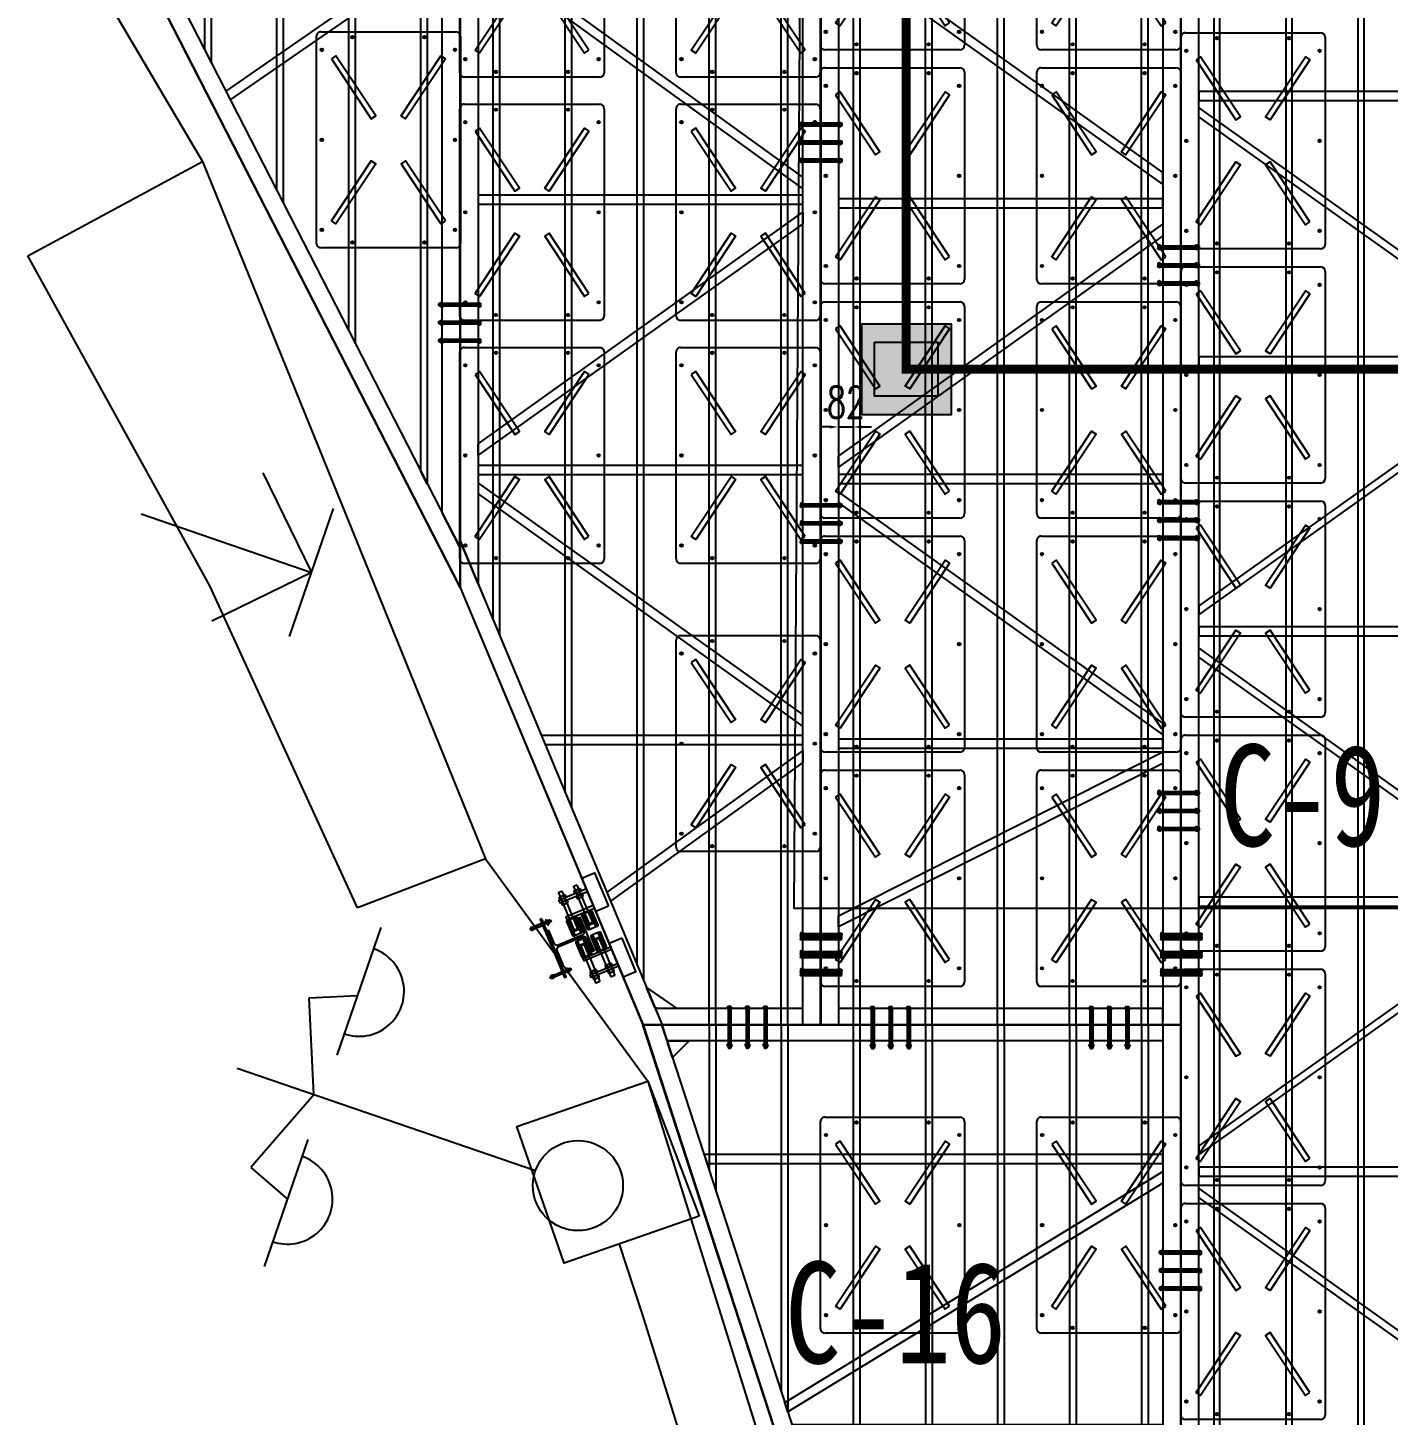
# Model space of a CAD drawing. Extents: x -89702 to 926017, y -610001 to -56924.
# Drawn here: x 322548 to 330100, y -120577 to -112874 of the extents above; entities that cross this region are included whole.
import ezdxf

# ---------------------------------------------------------------- set-up
doc = ezdxf.new("R2010")
doc.units = 0
doc.header["$LTSCALE"] = 10
doc.header["$MEASUREMENT"] = 0
doc.linetypes.add('CENTER', pattern=[2, 1.25, -0.25, 0.25, -0.25])
for name, color, linetype in [('BJ02', 2, 'Continuous'), ('BJ03', 3, 'Continuous'), ('BJ06', 5, 'Continuous'), ('BJ09', 11, 'Continuous'), ('CEN', 1, 'CENTER'), ('PUB_TEXT', 7, 'Continuous'), ('W-FLOAT_BOWL浮筒', 253, 'Continuous'), ('W-PLASTIC_RAILINGS塑木栏杆', 6, 'Continuous'), ('W-STEEL_FRAME钢架', 3, 'Continuous'), ('W-STEEL_KEEL钢龙骨', 5, 'Continuous'), ('柱子', 6, 'Continuous'), ('螺栓孔位', 2, 'Continuous'), ('铝合金', 7, 'Continuous')]:
    doc.layers.add(name, color=color, linetype=linetype)
doc.styles.add('STANDARD_T3', font='simplex.shx', dxfattribs={"width": 0.7, "bigfont": 'gbcbig.shx'})
doc.styles.add('黑体', font='simhei.ttf', dxfattribs={"width": 0.8})
doc.linetypes.add('60003', pattern='A,1e-05,[136,bjxx.shx,S=0.075,R=0,X=-1e-05,Y=0],0.15', length=0.15001)
doc.linetypes.add('85003', pattern='A,1e-05,[136,bjxx.shx,S=0.075,R=0,X=-1e-05,Y=0],0.15', length=0.15001)
doc.dimstyles.new('W&&50', dxfattribs={"dimtxt": 175, "dimasz": 50, "dimexe": 125, "dimexo": 150, "dimgap": 50, "dimtad": 1, "dimdec": 0, "dimzin": 0, "dimdsep": 46, "dimtxsty": 'STANDARD_T3', "dimcen": 0.09, "dimclrd": 1, "dimclre": 1, "dimclrt": 7, "dimazin": 2, "dimtfac": 1, "dimtdec": 0, "dimtix": 1, "dimtmove": 2, "dimatfit": 3, "dimfxl": 0, "dimtolj": 1, "dimtzin": 0, "dimarcsym": 0})
pattern_1 = [(69.5393708, (-113683.198, -3018015.1134), (-7.436743866, 2.774661586), []), (159.5393708, (-113683.198, -3018015.1134), (-2.774661586, -7.436743866), [])]
pattern_2 = [(69.5393708, (-113601.327, -3017977.735), (-7.436743866, 2.774661586), []), (159.5393708, (-113601.327, -3017977.735), (-2.774661586, -7.436743866), [])]

# ---------------------------------------------------------------- blocks, each defined once
blk = doc.blocks.new('0')
at = {"layer": 'BJ02', "color": 5}
for points in [[(573366.2, 23436.6), (571365.8, 23436.4), (571365.5, 17766.5), (573365.5, 13864.4)], [(575365.9, 23436.7), (573365.5, 23436.5), (573365.5, 13864.4), (574380.6, 11436.7), (575365.7, 11436.7)], [(577365.9, 23436.7), (575365.5, 23436.6), (575365.7, 11436.7), (577365.7, 11436.7)], [(579365.9, 17124.3), (577365.8, 17124.3), (577365.5, 5124.3), (579365.5, 5124.3)], [(577365.7, 11436.7), (574380.6, 11436.7), (575132.9, 9124.4), (575745.9, 7124.4), (576259.2, 5124.4), (577365.5, 5124.3)]]:
    blk.add_lwpolyline(points, close=True, dxfattribs=at)
at = {"layer": 'PUB_TEXT', "color": 3, "style": '黑体', "width": 0.8}
for s, p in [('C-9', (577581.6, 12428.6)), ('C-16', (575169.1, 9556.9))]:
    blk.add_text(s, height=563.29, dxfattribs=at).set_placement(p)
blk = doc.blocks.new('953')
for p, q in [((0, 2), (0, 0)), ((0, 0), (-0.87, 0.87)), ((0.87, 0.87), (0, 0)), ((-0.75, 0), (0.75, 0))]:
    blk.add_line(p, q)
blk = doc.blocks.new('35213')
for p, q in [((0, 0.5), (0, 4)), ((-0.99, 3.5), (-1.19, 3)), ((0, 3.1), (-0.99, 3.5)), ((0, 3.1), (1, 3.5)), ((1, 3.5), (1.2, 3)), ((-1.98, 3), (-0.49, 3)), ((0.5, 3), (2, 3))]:
    blk.add_line(p, q)
blk.add_circle((0, 0), 0.5)
for centre in [(-1.19, 3), (1.25, 3)]:
    blk.add_arc(centre, 0.5, 179, 0)
blk = doc.blocks.new('A$Cfdf82907')
at = {"layer": 'BJ06', "linetype": 'Continuous'}
for p, q in [((9136.3, 18117.5), (8037.1, 16849.5)), ((8037.1, 16849.5), (4866.2, 14128.5)), ((4866.2, 14128.5), (3983.8, 12881.6)), ((3983.8, 12881.6), (0, 9993.7))]:
    blk.add_line(p, q, dxfattribs=at)
at = {"layer": 'BJ06', "linetype": '85003', "ltscale": 5, "flags": 128}
for points in [[(4382.4, 14714), (5816.3, 16061.7), (7231.5, 17602.4)], [(4866.2, 14128.5), (4382.4, 14714)]]:
    blk.add_lwpolyline(points, dxfattribs=at)
at = {"layer": 'BJ06', "linetype": 'Continuous', "flags": 128}
for points in [[(7231.5, 17602.4), (8037.1, 16849.5)], [(3363.2, 12371.5), (2878.3, 12999.1), (3513.6, 13490), (3983.8, 12881.6), (3363.2, 12371.5)]]:
    blk.add_lwpolyline(points, dxfattribs=at)
at = {"layer": 'BJ06', "linetype": '60003', "ltscale": 5, "flags": 128}
blk.add_lwpolyline([(3075.9, 12743.4), (2751.3, 12502.9), (2348.1, 12207.8), (1942, 11915.7), (1533.9, 11626.7), (1122.8, 11341.7), (710.7, 11058.7), (368.8, 10828.8)], dxfattribs=at)
at = {"layer": 'BJ03', "linetype": 'Continuous', "xscale": 500.0003141099963, "yscale": 500.0003141099963, "zscale": 500.0003141099963, "rotation": 359.5832737848739}
blk.add_blockref('35213', (3310.4, 13063.8), dxfattribs=at)
at = {"layer": 'BJ09', "linetype": 'Continuous', "xscale": 500.0003141099963, "yscale": 500.0003141099963, "zscale": 500.0003141099963, "rotation": 359.5832737848739}
blk.add_blockref('953', (6066.6, 15549.8), dxfattribs=at)
blk = doc.blocks.new('HW200a')
at = {"layer": 'W-STEEL_FRAME钢架'}
blk.add_lwpolyline([(-1440883.4, 1205965.4), (-1440803.4, 1205965.4), (-1440803.4, 1205953.4), (-1441003.4, 1205953.4), (-1441003.4, 1205965.4), (-1440923.4, 1205965.4, 0.414214), (-1440907.4, 1205981.4), (-1440907.4, 1206125.4, 0.414214), (-1440923.4, 1206141.4), (-1441003.4, 1206141.4), (-1441003.4, 1206153.4), (-1440803.4, 1206153.4), (-1440803.4, 1206141.4), (-1440883.4, 1206141.4, 0.414214), (-1440899.4, 1206125.4), (-1440899.4, 1205981.4, 0.414214)], format="xyb", close=True, dxfattribs=at)
blk = doc.blocks.new('柱子')
at = {"layer": '柱子'}
blk.add_lwpolyline([(0, 300), (350, 300), (350, 0), (0, 0)], close=True, dxfattribs=at)
blk = doc.blocks.new('400柱子')
h = blk.add_hatch(color=1)
h.dxf.hatch_style = 1
h.paths.add_polyline_path([(450, 450), (-50, 450), (-50, -50), (450, -50)])
at = {"layer": '柱子', "color": 2}
blk.add_lwpolyline([(-50, -50), (450, -50), (450, 450), (-50, 450)], close=True, dxfattribs=at)
blk = doc.blocks.new('$matou$00000145')
at = {"layer": 'W-FLOAT_BOWL浮筒'}
for p, q in [((-575, 400), (575, 400)), ((-600, -375), (-600, 375)), ((600, 375), (600, -375)), ((575, -400), (-575, -400))]:
    blk.add_line(p, q, dxfattribs=at)
at = {"layer": 'W-FLOAT_BOWL浮筒', "color": 3}
for p, q in [((-507, 370), (-493, 370)), ((-500, 377), (-500, 363)), ((-7, 370), (7, 370)), ((0, 377), (0, 363)), ((493, 370), (507, 370)), ((500, 377), (500, 363)), ((-577, 200), (-563, 200)), ((-570, 207), (-570, 193)), ((563, 200), (577, 200)), ((570, 207), (570, 193)), ((-577, -200), (-563, -200)), ((-570, -193), (-570, -207)), ((563, -200), (577, -200)), ((570, -193), (570, -207)), ((-507, -370), (-493, -370)), ((-500, -377), (-500, -363)), ((-7, -370), (7, -370)), ((0, -377), (0, -363)), ((493, -370), (507, -370)), ((500, -377), (500, -363))]:
    blk.add_line(p, q, dxfattribs=at)
at = {"layer": 'W-FLOAT_BOWL浮筒', "ltscale": 100}
for points in [[(-450.2, 316.3), (-116.8, 95.4), (-133.3, 70.3), (-466.8, 291.3)], [(450.2, 316.3), (116.8, 95.4), (133.3, 70.3), (466.8, 291.3)], [(-450.2, -316.3), (-116.8, -95.4), (-133.3, -70.3), (-466.8, -291.3)], [(450.2, -316.3), (116.8, -95.4), (133.3, -70.3), (466.8, -291.3)]]:
    blk.add_lwpolyline(points, close=True, dxfattribs=at)
at = {"layer": 'W-FLOAT_BOWL浮筒'}
for centre in [(-500, 370), (0, 370), (500, 370), (-570, 200), (570, 200), (-570, -200), (570, -200), (-500, -370), (0, -370), (500, -370)]:
    blk.add_circle(centre, 7, dxfattribs=at)
for centre, start, end in [((-575, 375), 90, 180), ((575, 375), 0, 90), ((-575, -375), 180, 270), ((575, -375), 270, 0)]:
    blk.add_arc(centre, 25, start, end, dxfattribs=at)
blk = doc.blocks.new('*U195')
at = {"layer": 'W-FLOAT_BOWL浮筒', "rotation": 270}
blk.add_blockref('$matou$00000145', (0, 0), dxfattribs=at)
blk = doc.blocks.new('*U196')
at = {"layer": 'W-FLOAT_BOWL浮筒', "color": 0, "linetype": 'ByBlock', "lineweight": -2, "transparency": 16777216}
for p in [(0, 5200), (1200, 5200), (0, 3900), (1200, 3900), (0, 2600), (1200, 2600), (0, 1300), (1200, 1300), (0, 0), (1200, 0)]:
    blk.add_blockref('*U195', p, dxfattribs=at)
blk = doc.blocks.new('*U197')
at = {"layer": 'W-FLOAT_BOWL浮筒', "rotation": 270}
blk.add_blockref('$matou$00000145', (0, 0), dxfattribs=at)
blk = doc.blocks.new('*U198')
at = {"layer": 'W-FLOAT_BOWL浮筒', "color": 0, "linetype": 'ByBlock', "lineweight": -2, "transparency": 16777216}
for p in [(0, 10400), (0, 9100), (0, 7800), (0, 6500), (0, 5200), (0, 3900)]:
    blk.add_blockref('*U197', p, dxfattribs=at)
blk = doc.blocks.new('*U169')
at = {"layer": 'W-FLOAT_BOWL浮筒', "rotation": 270}
blk.add_blockref('$matou$00000145', (0, 0), dxfattribs=at)
blk = doc.blocks.new('*U170')
at = {"layer": 'W-FLOAT_BOWL浮筒', "color": 0, "linetype": 'ByBlock', "lineweight": -2, "transparency": 16777216}
for p in [(0, 2700), (1200, 2700), (0, 1350), (1200, 1350), (0, 0), (1200, 0)]:
    blk.add_blockref('*U169', p, dxfattribs=at)
blk = doc.blocks.new('浮箱')
at = {"layer": 'W-FLOAT_BOWL浮筒', "rotation": 270}
blk.add_blockref('$matou$00000145', (0, 0), dxfattribs=at)
blk = doc.blocks.new('*U199')
at = {"layer": 'W-FLOAT_BOWL浮筒', "rotation": 270}
blk.add_blockref('$matou$00000145', (0, 0), dxfattribs=at)
blk = doc.blocks.new('*U200')
at = {"layer": 'W-FLOAT_BOWL浮筒', "color": 0, "linetype": 'ByBlock', "lineweight": -2, "transparency": 16777216}
for p in [(0, 1800), (1200, 1800), (0, 0), (1200, 0)]:
    blk.add_blockref('*U199', p, dxfattribs=at)
blk = doc.blocks.new('1')
at = {"color": 1}
for p, q in [((-1521936.3, 1214346.4), (-1521933.9, 1214347.4)), ((-1521918.6, 1214347.4), (-1521916.3, 1214346.4))]:
    blk.add_line(p, q, dxfattribs=at)
at = {"lineweight": -3}
for p, q in [((-1521936.3, 1214341.4), (-1521936.3, 1214346.4)), ((-1521936.3, 1214346.4), (-1521916.3, 1214346.4)), ((-1521935.3, 1214341.4), (-1521936.3, 1214341.4)), ((-1521933.9, 1214347.4), (-1521931.6, 1214347.4)), ((-1521933.3, 1214351.8), (-1521931.3, 1214354.8)), ((-1521933.3, 1214136.4), (-1521933.3, 1214351.8)), ((-1521919.3, 1214351.8), (-1521933.3, 1214351.8)), ((-1521931.6, 1214347.4), (-1521918.6, 1214347.4)), ((-1521931.6, 1214346.4), (-1521931.6, 1214341.4)), ((-1521921.3, 1214354.8), (-1521931.3, 1214354.8)), ((-1521919.3, 1214351.8), (-1521921.3, 1214354.8)), ((-1521918.6, 1214347.4), (-1521920.9, 1214347.4)), ((-1521920.9, 1214346.4), (-1521920.9, 1214341.4)), ((-1521919.3, 1214136.4), (-1521919.3, 1214351.8)), ((-1521917.3, 1214341.4), (-1521916.3, 1214341.4)), ((-1521916.3, 1214341.4), (-1521916.3, 1214346.4)), ((-1521938.3, 1214338.4), (-1521935.3, 1214338.4)), ((-1521938.3, 1214336.4), (-1521931.3, 1214336.4)), ((-1521938.3, 1214336.4), (-1521914.3, 1214336.4)), ((-1521914.3, 1214338.4), (-1521917.3, 1214338.4)), ((-1521938.3, 1214136.4), (-1521931.3, 1214136.4)), ((-1521938.3, 1214136.4), (-1521914.3, 1214136.4)), ((-1521938.3, 1214134.4), (-1521935.3, 1214134.4)), ((-1521935.3, 1214131.4), (-1521936.3, 1214131.4)), ((-1521936.3, 1214131.4), (-1521936.3, 1214126.4)), ((-1521936.3, 1214126.4), (-1521916.3, 1214126.4)), ((-1521933.9, 1214125.4), (-1521931.6, 1214125.4)), ((-1521931.6, 1214126.4), (-1521931.6, 1214131.4)), ((-1521931.6, 1214125.4), (-1521918.6, 1214125.4)), ((-1521920.9, 1214126.4), (-1521920.9, 1214131.4)), ((-1521918.6, 1214125.4), (-1521920.9, 1214125.4)), ((-1521914.3, 1214134.4), (-1521917.3, 1214134.4)), ((-1521917.3, 1214131.4), (-1521916.3, 1214131.4)), ((-1521916.3, 1214131.4), (-1521916.3, 1214126.4))]:
    blk.add_line(p, q, dxfattribs=at)
at = {"color": 6, "lineweight": -3}
for p, q in [((-1521931.3, 1214136.4), (-1521931.3, 1214354.8)), ((-1521921.3, 1214136.4), (-1521921.3, 1214354.8))]:
    blk.add_line(p, q, dxfattribs=at)
at = {"lineweight": -3}
for points in [[(-1521935.3, 1214338.4), (-1521935.3, 1214341.4), (-1521917.3, 1214341.4), (-1521917.3, 1214338.4)], [(-1521933.3, 1214336.4), (-1521938.3, 1214336.4), (-1521938.3, 1214338.4), (-1521914.3, 1214338.4), (-1521914.3, 1214336.4), (-1521919.3, 1214336.4)], [(-1521933.3, 1214136.4), (-1521938.3, 1214136.4), (-1521938.3, 1214134.4), (-1521914.3, 1214134.4), (-1521914.3, 1214136.4), (-1521919.3, 1214136.4)], [(-1521935.3, 1214134.4), (-1521935.3, 1214131.4), (-1521917.3, 1214131.4), (-1521917.3, 1214134.4)]]:
    blk.add_lwpolyline(points, dxfattribs=at)
for centre, radius, start, end in [((-1521933.9, 1214128.6), 3.22, 223.60282, 316.39718), ((-1521926.3, 1214140.1), 14.7, 248.76069, 291.23931), ((-1521918.6, 1214128.6), 3.22, 223.60282, 316.39718)]:
    blk.add_arc(centre, radius, start, end, dxfattribs=at)
blk = doc.blocks.new('螺栓孔位')
at = {"layer": '螺栓孔位', "color": 1, "rotation": 270}
for p in [(-1214244.1, -1521833.3), (-1214244.1, -1521933.3), (-1214244.1, -1522033.3)]:
    blk.add_blockref('1', p, dxfattribs=at)
blk = doc.blocks.new('*U1950')
at = {"layer": 'W-STEEL_KEEL钢龙骨', "color": 4}
blk.add_lwpolyline([(-17.5, 6000), (-17.5, -6000), (17.5, -6000), (17.5, 6000)], close=True, dxfattribs=at)
blk = doc.blocks.new('*U1951')
at = {"layer": 'W-STEEL_KEEL钢龙骨', "color": 0, "linetype": 'ByBlock', "lineweight": -2, "transparency": 16777216}
for p in [(800, 0), (1200, 0), (1600, 0)]:
    blk.add_blockref('*U1950', p, dxfattribs=at)
blk = doc.blocks.new('C-9')
at = {"layer": 'W-STEEL_FRAME钢架', "color": 1}
for points in [[(584470.3, 13344.8), (584470.3, 13394.8), (586270.3, 12112.2), (586270.3, 12062.2)], [(584473.3, 11994.8), (584473.3, 11944.8), (586270.3, 11944.8), (586270.3, 11994.8)], [(586270.3, 11826.1), (586270.3, 11876.1), (584470.3, 10594.8), (584470.3, 10544.8)], [(584473.3, 10495.1), (584473.3, 10445.1), (586270.3, 10445.1), (586270.3, 10495.1)], [(584470.3, 10345.1), (584470.3, 10395.1), (586270.3, 9112.5), (586270.3, 9062.5)], [(584473.3, 8995.1), (584473.3, 8945.1), (586270.3, 8945.1), (586270.3, 8995.1)], [(584470.3, 7595.1), (584470.3, 7545.1), (586270.3, 8827.7), (586270.3, 8877.7)], [(584473.3, 7495.1), (584473.3, 7445.1), (586270.3, 7445.1), (586270.3, 7495.1)], [(584470.3, 7345.1), (584470.3, 7395.1), (586270.3, 6112.5), (586270.3, 6062.5)], [(584473.3, 6022.6), (584473.3, 5972.6), (586270.3, 5972.6), (586270.3, 6022.6)]]:
    blk.add_lwpolyline(points, close=True, dxfattribs=at)
at = {"layer": '铝合金', "color": 2}
blk.add_lwpolyline([(586270.3, 17465.9), (586270.3, 5465.9), (586370.3, 5465.9), (586370.3, 17465.9)], close=True, dxfattribs=at)
at = {"layer": 'W-STEEL_KEEL钢龙骨'}
blk.add_blockref('*U1951', (584570.4, 11465.9), dxfattribs=at)
blk = doc.blocks.new('*U1952')
at = {"color": 4}
blk.add_lwpolyline([(17.7, 5990), (17.3, -5990), (-17.7, -5990), (-17.3, 5990)], close=True, dxfattribs=at)
blk = doc.blocks.new('*U1953')
at = {"layer": 'W-STEEL_KEEL钢龙骨', "color": 0, "linetype": 'ByBlock', "lineweight": -2, "transparency": 16777216}
for p in [(0, 0), (400, 0), (800, 0), (1200, 0), (1600, 0)]:
    blk.add_blockref('*U1952', p, dxfattribs=at)
blk = doc.blocks.new('C-10')
at = {"color": 2}
for points in [[(384715.6, -105226.2), (372735.6, -105226.2), (372735.6, -105126.2), (384715.6, -105126.2)], [(372735.6, -107026.2), (372825.6, -107026.2), (372825.6, -105226.2), (372735.6, -105226.2)]]:
    blk.add_lwpolyline(points, close=True, dxfattribs=at)
blk.add_lwpolyline([(372735.6, -107026.2), (372735.6, -107126.2), (384715.6, -107126.2), (384715.6, -107026.2), (372759.6, -107026.2)], dxfattribs=at)
at = {"layer": 'W-STEEL_FRAME钢架', "color": 1}
for points in [[(374250.7, -107026.2), (374185.1, -107026.2), (373278.7, -105226.2), (373340.1, -105226.2), (374250.7, -107026.2)], [(374344.1, -107026.2), (374409.7, -107026.2), (375694.1, -105226.2), (375632.6, -105226.2), (374344.1, -107026.2)], [(377180.7, -107026.2), (377115.1, -107026.2), (375830.7, -105226.2), (375892.1, -105226.2), (377180.7, -107026.2)], [(377400.7, -107026.2), (377466.3, -107026.2), (378750.7, -105226.2), (378689.3, -105226.2), (377400.7, -107026.2)]]:
    blk.add_lwpolyline(points, dxfattribs=at)
for points in [[(374270.4, -107026.2), (374320.4, -107026.2), (374320.4, -105226.2), (374270.4, -105226.2)], [(375740.8, -107026.2), (375790.8, -107026.2), (375790.8, -105226.2), (375740.8, -105226.2)], [(377270.4, -107026.2), (377320.4, -107026.2), (377320.4, -105226.2), (377270.4, -105226.2)]]:
    blk.add_lwpolyline(points, close=True, dxfattribs=at)
at = {"layer": 'W-STEEL_KEEL钢龙骨', "rotation": 270}
blk.add_blockref('*U1953', (378725.6, -105326.2), dxfattribs=at)
at = {"layer": '螺栓孔位', "rotation": 270}
for p in [(373142.6, -105133.9), (373142.6, -107133.9)]:
    blk.add_blockref('螺栓孔位', p, dxfattribs=at)
blk = doc.blocks.new('C-11')
at = {"color": 3}
blk.add_lwpolyline([(390828.5, -112418), (388141.3, -113537.8), (388141.3, -113432.7), (390568.3, -112418.4)], close=True, dxfattribs=at)
at = {"color": 2}
for points in [[(400121.2, -112518), (390589.1, -112518), (390828.5, -112418), (400121.2, -112418)], [(388141.1, -114319), (388231.1, -114319), (388231.1, -113500.4), (388141.1, -113537.9)], [(400121.4, -114319), (400121.4, -114417.6), (388141.1, -114419), (388141.1, -114319)]]:
    blk.add_lwpolyline(points, close=True, dxfattribs=at)
at = {"color": 1}
blk.add_lwpolyline([(388348.2, -113451.6), (388231.1, -113620.7), (388231.1, -113510.4), (388236.2, -113498.3)], close=True, dxfattribs=at)
at = {"layer": 'W-STEEL_FRAME钢架', "color": 1}
for points in [[(389797.8, -114319), (389863.4, -114319), (391150.5, -112518), (391089.1, -112518), (389797.8, -114319)], [(392652.6, -114319), (392587, -114319), (391304.1, -112518), (391365.6, -112518), (392652.6, -114319)], [(392781.4, -114319), (392847, -114319), (394152.6, -112516), (394091.2, -112516), (392781.4, -114319)], [(389696.6, -112889.9), (389696.6, -114319), (389746.6, -114319), (389746.6, -112869)], [(388875.8, -113231.8), (389661.8, -114319)], [(389661.8, -114319), (389596.2, -114319), (388827.1, -113252.1)]]:
    blk.add_lwpolyline(points, dxfattribs=at)
for points in [[(391196.6, -114319), (391246.6, -114319), (391246.6, -112518), (391196.6, -112518)], [(392696.6, -114319), (392746.6, -114319), (392746.6, -112518), (392696.6, -112518)]]:
    blk.add_lwpolyline(points, close=True, dxfattribs=at)
at = {"layer": 'W-STEEL_KEEL钢龙骨', "color": 4}
for points in [[(390388.2, -112599.8), (400121.4, -112600.1), (400121.4, -112635.1), (390304.2, -112634.8)], [(389428.1, -112999.7), (400121.4, -113000.1), (400121.4, -113035.1), (389344.1, -113034.7)], [(388468, -113399.7), (400121.4, -113400.1), (400121.4, -113435.1), (388384, -113434.7)]]:
    blk.add_lwpolyline(points, dxfattribs=at)
for points in [[(400121.4, -113835.1), (388141.1, -113834.7), (388141.1, -113799.7), (400121.4, -113800.1)], [(400121.4, -114235.1), (388141.1, -114234.7), (388141.1, -114199.7), (400121.4, -114200.1)]]:
    blk.add_lwpolyline(points, close=True, dxfattribs=at)
at = {"layer": '螺栓孔位', "rotation": 270}
blk.add_blockref('螺栓孔位', (388548.1, -114426.8), dxfattribs=at)
blk = doc.blocks.new('C-16')
at = {"color": 1}
for p, q in [((590344.1, 21100.2), (590306, 21248.6)), ((590306, 21248.6), (590464.4, 21090.2)), ((590344.1, 21100.2), (590354.1, 21090.2)), ((590464.4, 21090.2), (590354.1, 21090.2))]:
    blk.add_line(p, q, dxfattribs=at)
at = {"color": 3}
for points in [[(588493.4, 27311.1), (589237.5, 25024.1), (589140.6, 24998.9), (588388.2, 27311.1)], [(589237.5, 25024.1), (589849.8, 23026), (589753.5, 22998.9), (589140.6, 24998.9)], [(589849.8, 23026), (590370.1, 20998.9), (590266.9, 20998.9), (589753.5, 22998.9)]]:
    blk.add_lwpolyline(points, close=True, dxfattribs=at)
at = {"color": 2}
for points in [[(591273.5, 27311.1), (591273.5, 27221.1), (588522.7, 27221.1), (588493.4, 27311.1)], [(591273.5, 20998.8), (591273.5, 21088.8), (590346.7, 21090.2), (590369.8, 21000.2)]]:
    blk.add_lwpolyline(points, close=True, dxfattribs=at)
blk.add_lwpolyline([(591273.5, 20998.8), (591373.5, 20998.8), (591373.5, 27311.1), (591273.5, 27311.1), (591273.5, 20998.8)], dxfattribs=at)
at = {"color": 1}
blk.add_lwpolyline([(588535.1, 27221.1), (588645.4, 27221.1), (588552.3, 27129.2), (588525.1, 27212.7)], close=True, dxfattribs=at)
at = {"layer": 'W-STEEL_FRAME钢架', "color": 1}
for points in [[(591273.5, 26540.1), (591273.5, 26590.1), (588728, 26590.1), (588744.3, 26540.1)], [(591273.5, 25040.1), (591273.5, 25090.1), (589216, 25090.1), (589232.5, 25040.1)], [(591273.5, 23540.1), (591273.5, 23590.1), (589676.9, 23590.1), (589692.2, 23540.1)], [(591273.5, 22040.1), (591273.5, 22090.1), (590090, 22090.1), (590102.8, 22040.1)]]:
    blk.add_lwpolyline(points, close=True, dxfattribs=at)
for points in [[(591273.5, 26496.1), (591273.5, 26430.5), (589192.8, 25161.6), (589176.1, 25212.9), (591273.5, 26496.1)], [(591273.5, 23646.1), (591273.5, 23711.7), (589264.1, 24937.1), (589287.3, 24861.3), (591273.5, 23646.1)], [(591273.5, 23496.1), (591273.5, 23430.5), (589982.4, 22509.2), (589968.9, 22562.1), (591273.5, 23496.1)]]:
    blk.add_lwpolyline(points, dxfattribs=at)
at = {"layer": 'W-STEEL_KEEL钢龙骨', "color": 4}
for points in [[(588757.5, 26499.4), (588757.5, 27311.1), (588792.5, 27311.1), (588792.5, 26391.8)], [(589157.5, 25270.2), (589157.5, 27311.1), (589192.5, 27311.1), (589192.4, 25162.6)], [(589557.4, 23980.2), (589557.5, 27311.1), (589592.5, 27311.1), (589592.4, 23866)], [(589957.3, 22607), (589957.5, 27311.1), (589992.5, 27311.1), (589992.3, 22470.7)], [(590357.3, 21049), (590357.5, 27311.1), (590392.5, 27311.1), (590392.3, 20999), (590370.1, 20999)]]:
    blk.add_lwpolyline(points, dxfattribs=at)
for points in [[(590792.5, 27311.1), (590792.3, 20999), (590757.3, 20999), (590757.5, 27311.1)], [(591192.5, 27311.1), (591192.3, 20999), (591157.3, 20999), (591157.5, 27311.1)]]:
    blk.add_lwpolyline(points, close=True, dxfattribs=at)
blk = doc.blocks.new('C-12')
at = {"color": 3}
blk.add_lwpolyline([(589889.3, 27659.1), (591889.3, 23756.9), (591889.3, 23537.7), (589889.3, 27439.9)], close=True, dxfattribs=at)
at = {"layer": 'BJ02'}
blk.add_lwpolyline([(591789.3, 33109.9), (591889.3, 33109.9), (591889.3, 23756.9), (591789.3, 23952.1), (591789.3, 33109.9)], dxfattribs=at)
at = {"layer": 'W-STEEL_FRAME钢架', "color": 1}
blk.add_lwpolyline([(591789.3, 27125.7), (591789.3, 27060.1), (590613.5, 26246.2), (590589.7, 26292.7), (591789.3, 27125.7)], dxfattribs=at)
at = {"layer": 'W-STEEL_KEEL钢龙骨', "color": 4}
for points in [[(590471.6, 26523.1), (590471.8, 33109.9), (590506.8, 33109.9), (590506.6, 26454.8)], [(590871.6, 25742.7), (590871.8, 33109.9), (590906.8, 33109.9), (590906.6, 25674.4)], [(591271.5, 24962.3), (591271.8, 33109.9), (591306.8, 33109.9), (591306.5, 24894)]]:
    blk.add_lwpolyline(points, dxfattribs=at)
blk.add_lwpolyline([(591706.8, 33109.9), (591706.5, 24113.6), (591671.5, 24181.9), (591671.8, 33109.9)], close=True, dxfattribs=at)
blk = doc.blocks.new('*D1669')
at = {"color": 1, "lineweight": -2, "transparency": 16777216}
for p, q in [((326998.6, -115090.3), (326948.6, -115090.3)), ((327048.6, -115090.3), (327131, -115090.3)), ((327181, -115090.3), (327231, -115090.3)), ((327048.6, -115218.6), (327048.6, -115215.3)), ((327131, -115218.6), (327131, -115215.3))]:
    blk.add_line(p, q, dxfattribs=at)
at = {"color": 1, "transparency": 16777216}
for points in [[(326998.6, -115082), (326998.6, -115098.6), (327048.6, -115090.3)], [(327181, -115082), (327181, -115098.6), (327131, -115090.3)]]:
    blk.add_solid(points, dxfattribs=at)
at = {"layer": 'Defpoints', "color": 0, "transparency": 16777216}
for p in [(327048.6, -115068.6), (327131, -115068.6), (327131, -115090.3)]:
    blk.add_point(p, dxfattribs=at)
at = {"color": 7, "transparency": 16777216, "insert": (327089.8, -114952.8), "char_height": 175, "attachment_point": 5, "style": 'STANDARD_T3'}
blk.add_mtext('\\A1;82', dxfattribs=at)
blk = doc.blocks.new('NY-M12')
for p, q in [((-0.8, 0), (0.1, -1.5)), ((-0.1, 0), (0.8, -1.5))]:
    blk.add_line(p, q)
blk.add_lwpolyline([(11, 0), (-11, 0), (-11, -1.5), (11, -1.5)], close=True)
blk = doc.blocks.new('$matou$00000104')
for p, q in [((-60.6, 6.1, 0), (-62, 5.3, 0)), ((-62, -5.3, 0), (-62, 5.3, 0)), ((-60.6, 6.1, 0), (-56.9, 5.4, 0)), ((-60.6, -6.1, 0), (-60.6, 6.1, 0)), ((-56.9, 6.5, 0), (-56.9, 5.4, 0)), ((-40.3, 6.5, 0), (-54, 8.9, 0)), ((-46.5, 0.8, 0), (-52.4, 0.8, 0)), ((-46, 0.4, 0), (-46, -0.4, 0)), ((-38.6, 6.1, 0), (-40.3, 6.5, 0)), ((-40.3, 5, 0), (-40.3, 6.5, 0)), ((-38.6, 5, 0), (-40.3, 5, 0)), ((-38.6, -6.1, 0), (-38.6, 6.1, 0)), ((-36.8, 6.5, 0), (-38.2, 6.5, 0)), ((-36.3, -6.1, 0), (-36.3, 6.1, 0)), ((-36.3, 6.1, 0), (18.6, 6.1, 0)), ((19.4, 6.1, 0), (18.6, 6.1, 0)), ((18.6, -4.7, 0), (19.4, 6.1, 0)), ((18.6, -6.1, 0), (18.6, 6.1, 0)), ((19.5, 6.1, 0), (19.3, 6.1, 0)), ((19.4, -4.9, 0), (20.3, 4.8, 0)), ((20.1, 4.9, 0), (19.5, 6.1, 0)), ((21.1, 6.1, 0), (20.4, 4.9, 0)), ((20.4, -3.6, 0), (21, 3.6, 0)), ((21.3, 6.1, 0), (21.1, 6.1, 0)), ((21.2, -4.9, 0), (22.1, 4.8, 0)), ((21.9, 4.9, 0), (21.3, 6.1, 0)), ((22.9, 6.1, 0), (22.2, 4.9, 0)), ((22.3, -3.6, 0), (22.8, 3.6, 0)), ((23.1, 6.1, 0), (22.9, 6.1, 0)), ((23, -4.9, 0), (23.9, 4.8, 0)), ((23.7, 4.9, 0), (23.1, 6.1, 0)), ((24.7, 6.1, 0), (24.1, 4.9, 0)), ((24.1, -3.6, 0), (24.6, 3.6, 0)), ((24.9, 6.1, 0), (24.7, 6.1, 0)), ((24.8, -4.9, 0), (25.7, 4.8, 0)), ((25.6, 4.9, 0), (24.9, 6.1, 0)), ((26.5, 6.1, 0), (25.9, 4.9, 0)), ((25.9, -3.6, 0), (26.5, 3.6, 0)), ((26.7, 6.1, 0), (26.5, 6.1, 0)), ((26.6, -4.9, 0), (27.5, 4.8, 0)), ((27.4, 4.9, 0), (26.7, 6.1, 0)), ((28.3, 6.1, 0), (27.7, 4.9, 0)), ((27.7, -3.6, 0), (28.3, 3.6, 0)), ((28.6, 6.1, 0), (28.3, 6.1, 0)), ((28.5, -4.9, 0), (29.4, 4.8, 0)), ((29.2, 4.9, 0), (28.6, 6.1, 0)), ((30.2, 6.1, 0), (29.5, 4.9, 0)), ((29.5, -3.6, 0), (30.1, 3.6, 0)), ((30.4, 6.1, 0), (30.2, 6.1, 0)), ((30.3, -4.9, 0), (31.2, 4.8, 0)), ((31, 4.9, 0), (30.4, 6.1, 0)), ((32, 6.1, 0), (31.3, 4.9, 0)), ((31.4, -3.6, 0), (31.9, 3.6, 0)), ((32.2, 6.1, 0), (32, 6.1, 0)), ((32.1, -4.9, 0), (33, 4.8, 0)), ((32.8, 4.9, 0), (32.2, 6.1, 0)), ((33.8, 6.1, 0), (33.2, 4.9, 0)), ((33.2, -3.6, 0), (33.7, 3.6, 0)), ((34, 6.1, 0), (33.8, 6.1, 0)), ((33.9, -4.9, 0), (34.8, 4.8, 0)), ((34.7, 4.9, 0), (34, 6.1, 0)), ((35.6, 6.1, 0), (35, 4.9, 0)), ((35, -3.6, 0), (35.5, 3.6, 0)), ((35.8, 6.1, 0), (35.6, 6.1, 0)), ((35.7, -4.9, 0), (36.6, 4.8, 0)), ((36.5, 4.9, 0), (35.8, 6.1, 0)), ((36, 15.2, 0), (40.1, 15.2, 0)), ((36, -15.2, 0), (36, 15.2, 0)), ((37.4, 6.1, 0), (36.8, 4.9, 0)), ((36.8, -3.6, 0), (37.4, 3.6, 0)), ((37.7, 6.1, 0), (37.4, 6.1, 0)), ((37.5, -4.9, 0), (38.5, 4.8, 0)), ((38.3, 4.9, 0), (37.7, 6.1, 0)), ((39.3, 6.1, 0), (38.6, 4.9, 0)), ((38.6, -3.6, 0), (39.2, 3.6, 0)), ((39.5, 6.1, 0), (39.3, 6.1, 0)), ((39.4, -4.9, 0), (40.1, 2.7, 0)), ((40.1, 5, 0), (39.5, 6.1, 0)), ((40.1, 15.2, 0), (40.1, -15.2, 0)), ((48.4, 10.1, 0), (41.6, 10.1, 0)), ((41.6, -10.1, 0), (41.6, 10.1, 0)), ((48.4, 5.3, 0), (41.6, 5.3, 0)), ((48.4, 10.1, 0), (49.2, 8.8, 0)), ((49.2, -8.8, 0), (49.2, 8.8, 0)), ((49.9, 6.1, 0), (49.2, 4.9, 0)), ((49.2, -3.6, 0), (49.8, 3.6, 0)), ((50.1, 6.1, 0), (49.9, 6.1, 0)), ((50, -4.9, 0), (50.9, 4.8, 0)), ((50.7, 4.9, 0), (50.1, 6.1, 0)), ((51.7, 6.1, 0), (51, 4.9, 0)), ((51.1, -3.6, 0), (51.6, 3.6, 0)), ((51.9, 6.1, 0), (51.7, 6.1, 0)), ((51.8, -4.9, 0), (52.7, 4.8, 0)), ((52.5, 4.9, 0), (51.9, 6.1, 0)), ((53.5, 6.1, 0), (52.9, 4.9, 0)), ((52.9, -3.6, 0), (53.4, 3.6, 0)), ((53.7, 6.1, 0), (53.5, 6.1, 0)), ((53.6, -4.9, 0), (54.5, 4.8, 0)), ((54.4, 4.9, 0), (53.7, 6.1, 0)), ((55.3, 6.1, 0), (54.7, 4.9, 0)), ((54.7, -3.6, 0), (55.2, 3.6, 0)), ((55.5, 6.1, 0), (55.3, 6.1, 0)), ((55.4, -4.9, 0), (56.3, 4.8, 0)), ((56.2, 4.9, 0), (55.5, 6.1, 0)), ((57.1, 6.1, 0), (56.5, 4.9, 0)), ((56.5, -3.6, 0), (57.1, 3.6, 0)), ((57.4, 6.1, 0), (57.1, 6.1, 0)), ((57.2, -4.9, 0), (58.2, 4.8, 0)), ((58, 4.9, 0), (57.4, 6.1, 0)), ((58.1, -6.1, 0), (58.1, 0, 0)), ((58.6, 5.5, 0), (58.3, 4.9, 0)), ((58.6, 5.5, 0), (59.3, 4.8, 0)), ((59.3, -4.9, 0), (59.3, 4.8, 0)), ((-60.6, -6.1, 0), (-62, -5.3, 0)), ((-60.6, -6.1, 0), (-56.9, -5.4, 0)), ((-56.9, -6.5, 0), (-56.9, -5.4, 0)), ((-40.3, -6.5, 0), (-54, -8.9, 0)), ((-46.5, -0.8, 0), (-52.4, -0.8, 0)), ((-38.6, -4.8, 0), (-40.3, -5, 0)), ((-40.3, -5, 0), (-40.3, -6.5, 0)), ((-38.6, -6.1, 0), (-40.3, -6.5, 0)), ((-36.8, -6.5, 0), (-38.2, -6.5, 0)), ((18.3, -6.1, 0), (-36.3, -6.1, 0)), ((18.6, -6.1, 0), (18.3, -6.1, 0)), ((19.2, -4.9, 0), (18.6, -6.1, 0)), ((20.2, -6.1, 0), (19.5, -4.9, 0)), ((20.4, -6.1, 0), (20.2, -6.1, 0)), ((21, -4.9, 0), (20.4, -6.1, 0)), ((22, -6.1, 0), (21.3, -4.9, 0)), ((22.2, -6.1, 0), (22, -6.1, 0)), ((22.8, -4.9, 0), (22.2, -6.1, 0)), ((23.8, -6.1, 0), (23.2, -4.9, 0)), ((24, -6.1, 0), (23.8, -6.1, 0)), ((24.7, -4.9, 0), (24, -6.1, 0)), ((25.6, -6.1, 0), (25, -4.9, 0)), ((25.8, -6.1, 0), (25.6, -6.1, 0)), ((26.5, -4.9, 0), (25.8, -6.1, 0)), ((27.4, -6.1, 0), (26.8, -4.9, 0)), ((27.6, -6.1, 0), (27.4, -6.1, 0)), ((28.3, -4.9, 0), (27.6, -6.1, 0)), ((29.3, -6.1, 0), (28.6, -4.9, 0)), ((29.5, -6.1, 0), (29.3, -6.1, 0)), ((30.1, -4.9, 0), (29.5, -6.1, 0)), ((31.1, -6.1, 0), (30.4, -4.9, 0)), ((31.3, -6.1, 0), (31.1, -6.1, 0)), ((31.9, -4.9, 0), (31.3, -6.1, 0)), ((32.9, -6.1, 0), (32.2, -4.9, 0)), ((33.1, -6.1, 0), (32.9, -6.1, 0)), ((33.8, -4.9, 0), (33.1, -6.1, 0)), ((34.7, -6.1, 0), (34.1, -4.9, 0)), ((34.9, -6.1, 0), (34.7, -6.1, 0)), ((35.6, -4.9, 0), (34.9, -6.1, 0)), ((36.5, -6.1, 0), (35.9, -4.9, 0)), ((40.1, -15.2, 0), (36, -15.2, 0)), ((36.7, -6.1, 0), (36.5, -6.1, 0)), ((37.4, -4.9, 0), (36.7, -6.1, 0)), ((38.4, -6.1, 0), (37.7, -4.9, 0)), ((38.6, -6.1, 0), (38.4, -6.1, 0)), ((39.2, -4.9, 0), (38.6, -6.1, 0)), ((40.1, -5.9, 0), (39.5, -4.9, 0)), ((48.4, -5.3, 0), (41.6, -5.3, 0)), ((48.4, -10.1, 0), (41.6, -10.1, 0)), ((48.4, -10.1, 0), (49.2, -8.8, 0)), ((49.8, -4.9, 0), (49.2, -6.1, 0)), ((50.8, -6.1, 0), (50.1, -4.9, 0)), ((51, -6.1, 0), (50.8, -6.1, 0)), ((51.6, -4.9, 0), (51, -6.1, 0)), ((52.6, -6.1, 0), (51.9, -4.9, 0)), ((52.8, -6.1, 0), (52.6, -6.1, 0)), ((53.5, -4.9, 0), (52.8, -6.1, 0)), ((54.4, -6.1, 0), (53.8, -4.9, 0)), ((54.6, -6.1, 0), (54.4, -6.1, 0)), ((55.3, -4.9, 0), (54.6, -6.1, 0)), ((56.2, -6.1, 0), (55.6, -4.9, 0)), ((56.4, -6.1, 0), (56.2, -6.1, 0)), ((57.1, -4.9, 0), (56.4, -6.1, 0)), ((58.1, -6.1, 0), (57.4, -4.9, 0)), ((58.1, -6.1, 0), (59.3, -4.9, 0))]:
    blk.add_line(p, q)
at = {"extrusion": (0, 0, -1)}
for centre, major_axis, start_param, end_param in [((-54.5, 6.5, 0), (-1.71, 1.71), 5.497787, 7.253749), ((-52.4, 5.4, 0), (-3.21, 3.21), 3.926991, 5.497787), ((-53.9, 5.6, 0), (-0.445, 0.445), 4.712389, 10.995574), ((-46.5, 0.4, 0), (0.343, 0.343), -0.785398, 0.785398), ((-46.5, 0.4, 0), (0.343, 0.343), -0.785398, 0.785398), ((-38.2, 6.1, 0), (0.343, 0.343), 3.926991, 5.497787), ((-36.8, 6.1, 0), (0.343, 0.343), -0.785398, 0.785398), ((20.3, 5, 0), (0.129, 0.129), 1.308997, 3.403392), ((22.1, 5, 0), (0.129, 0.129), 1.308997, 3.403392), ((23.9, 5, 0), (0.129, 0.129), 1.308997, 3.403392), ((25.7, 5, 0), (-0.129, 0.129), 2.879793, 4.974188), ((27.5, 5, 0), (-0.129, 0.129), 2.879793, 4.974188), ((29.4, 5, 0), (0.129, 0.129), 1.308997, 3.403392), ((31.2, 5, 0), (0.129, 0.129), 1.308997, 3.403392), ((33, 5, 0), (-0.129, 0.129), 2.879793, 4.974188), ((34.8, 5, 0), (-0.129, 0.129), 2.879793, 4.974188), ((36.6, 5, 0), (-0.129, 0.129), 2.879793, 4.974188), ((38.5, 5, 0), (-0.129, 0.129), 2.879793, 4.974188), ((45, 7.7, 0), (-2.94, 2.94), 1.732823, 2.979566), ((31.1, 0, 0), (12.8, 12.8), 0.489975, 1.080822), ((50.9, 5, 0), (0.129, 0.129), 1.308997, 3.403392), ((52.7, 5, 0), (-0.129, 0.129), 2.879793, 4.974188), ((54.5, 5, 0), (-0.129, 0.129), 2.879793, 4.974188), ((56.3, 5, 0), (-0.129, 0.129), 2.879793, 4.974188), ((58.2, 5, 0), (0.129, 0.129), 1.308997, 3.403392), ((-52.4, -5.4, 0), (-3.21, 3.21), 5.497787, 7.068583), ((-54.5, -6.5, 0), (1.71, 1.71), 2.171029, 3.926991), ((-53.9, -5.6, 0), (0.445, 0.445), 3.141593, 9.424778), ((-46.5, -0.4, 0), (-0.343, 0.343), 2.356194, 3.926991), ((-38.2, -6.1, 0), (0.343, 0.343), 2.356194, 3.926991), ((-36.8, -6.1, 0), (-0.343, 0.343), 2.356194, 3.926991), ((19.4, -5, 0), (-0.129, 0.129), 6.021386, 8.115781), ((21.2, -5, 0), (0.129, 0.129), 4.45059, 6.544985), ((23, -5, 0), (0.129, 0.129), 4.45059, 6.544985), ((24.8, -5, 0), (-0.129, 0.129), 6.021386, 8.115781), ((26.6, -5, 0), (-0.129, 0.129), 6.021386, 8.115781), ((28.5, -5, 0), (-0.129, 0.129), 6.021386, 8.115781), ((30.3, -5, 0), (0.129, 0.129), 4.45059, 6.544985), ((32.1, -5, 0), (0.129, 0.129), 4.45059, 6.544985), ((33.9, -5, 0), (-0.129, 0.129), 6.021386, 8.115781), ((35.7, -5, 0), (-0.129, 0.129), 6.021386, 8.115781), ((37.5, -5, 0), (-0.129, 0.129), 6.021386, 8.115781), ((39.4, -5, 0), (0.129, 0.129), 4.45059, 6.544985), ((45, -7.7, 0), (2.94, 2.94), 0.162027, 1.40877), ((50, -5, 0), (0.129, 0.129), 4.45059, 6.544985), ((51.8, -5, 0), (0.129, 0.129), 4.45059, 6.544985), ((53.6, -5, 0), (-0.129, 0.129), 6.021386, 8.115781), ((55.4, -5, 0), (-0.129, 0.129), 6.021386, 8.115781), ((57.2, -5, 0), (0.129, 0.129), 4.45059, 6.544985)]:
    blk.add_ellipse(centre, major_axis=major_axis, ratio=1, start_param=start_param, end_param=end_param, dxfattribs=at)
for centre in [(-49.7, 4.8, 0), (-49.7, -4.9, 0)]:
    blk.add_ellipse(centre, major_axis=(0.445, 0.445), ratio=1, dxfattribs=at)
at = {"layer": 'CEN'}
blk.add_line((-66.1, 0, 0), (66.1, 0, 0), dxfattribs=at)
at = {"extrusion": (0, 0, -1), "xscale": 1.01056896011507, "yscale": 1.01056896011507, "zscale": -1.010568960117647, "rotation": 90.00000229450367}
blk.add_blockref('NY-M12', (-41.6, 0, 0), dxfattribs=at)

msp = doc.modelspace()

# ---------------------------------------------------------------- hatches: boundary and pattern name
h = msp.add_hatch()
h.set_pattern_fill('ANSI37', color=256, scale=5, angle=24.53937)
h.set_pattern_definition(pattern_1)
h.paths.add_polyline_path([(325678.8, -117778.2, 0.414214), (325672.3, -117775.5), (325658.6, -117781.2), (325683.7, -117841.2), (325689.7, -117838.7), (325701.3, -117866.4), (325708.9, -117863.2, 0.414214), (325711.6, -117856.6)])
h.paths.add_polyline_path([(325656.3, -117879.8, 0.414214), (325662.8, -117882.4), (325669.9, -117879.5), (325658.3, -117851.8), (325664.3, -117849.3), (325639.3, -117789.3), (325626.2, -117794.8, 0.414214), (325623.5, -117801.3)])
h = msp.add_hatch()
h.set_pattern_fill('ANSI37', color=256, scale=5, angle=24.53937)
h.set_pattern_definition(pattern_2)
h.paths.add_polyline_path([(325595.8, -117812.9, 0.414214), (325589.3, -117810.2), (325575.6, -117815.9), (325600.7, -117875.9), (325606.7, -117873.4), (325618.2, -117901.1), (325625.9, -117897.9, 0.414214), (325628.6, -117891.3)])
h.paths.add_polyline_path([(325573.2, -117914.5, 0.414214), (325579.8, -117917.2), (325586.9, -117914.2), (325575.3, -117886.5), (325581.3, -117884), (325556.2, -117824), (325543.1, -117829.5, 0.414214), (325540.5, -117836)])
h = msp.add_hatch()
h.set_pattern_fill('ANSI37', color=256, scale=5, angle=24.53937)
h.set_pattern_definition(pattern_2)
h.paths.add_polyline_path([(325645.5, -117931.7, 0.414214), (325638.9, -117929), (325631.2, -117932.2), (325642.8, -117959.9), (325636.8, -117962.4), (325661.9, -118022.4), (325675.6, -118016.7, 0.414214), (325678.2, -118010.1)])
h.paths.add_polyline_path([(325622.9, -118033.3, 0.414214), (325629.4, -118035.9), (325642.5, -118030.5), (325617.4, -117970.5), (325611.4, -117973), (325599.9, -117945.3), (325592.8, -117948.3, 0.414214), (325590.1, -117954.8)])
h = msp.add_hatch()
h.set_pattern_fill('ANSI37', color=256, scale=5, angle=24.53937)
h.set_pattern_definition(pattern_1)
h.paths.add_polyline_path([(325728.5, -117897, 0.414214), (325722, -117894.3), (325714.3, -117897.5), (325725.9, -117925.2), (325719.9, -117927.7), (325744.9, -117987.7), (325758.6, -117982, 0.414214), (325761.3, -117975.4)])
h.paths.add_polyline_path([(325705.9, -117998.6, 0.414214), (325712.5, -118001.2), (325725.5, -117995.8), (325700.5, -117935.8), (325694.5, -117938.3), (325682.9, -117910.6), (325675.8, -117913.6, 0.414214), (325673.1, -117920.1)])

# ---------------------------------------------------------------- linework, layer by layer
for p, q in [((325511.7, -117712.6), (325505.7, -117698.1)), ((325527.9, -117705.8), (325521.9, -117691.4)), ((325594.8, -117677.9), (325588.7, -117663.4)), ((325600.6, -117691.7), (325606.6, -117706.1)), ((325610.9, -117671.1), (325604.9, -117656.7)), ((325616.7, -117684.9), (325622.8, -117699.4)), ((325517.5, -117726.4), (325523.6, -117740.9)), ((325533.7, -117719.7), (325539.7, -117734.1)), ((325767.8, -118091.9), (325761.8, -118077.4)), ((325784, -118085.1), (325777.9, -118070.7)), ((325684.8, -118126.6), (325678.7, -118112.1)), ((325690.6, -118140.4), (325696.6, -118154.9)), ((325700.9, -118119.9), (325694.9, -118105.4)), ((325706.7, -118133.7), (325712.8, -118148.2)), ((325773.6, -118105.7), (325779.7, -118120.2)), ((325789.8, -118099), (325795.8, -118113.4))]:
    msp.add_line(p, q)
at = {"color": 6, "const_width": 50}
msp.add_lwpolyline([(327423.9, -103970.1), (332673.9, -103970.1), (332673.9, -109370.1), (332673.9, -114770.1), (327423.9, -114770.1), (327423.9, -109370.1), (327423.9, -103970.1)], dxfattribs=at)
for points in [[(325597.4, -117633.4), (325577.1, -117641.9), (325665.8, -117854.1), (325686.1, -117845.6)], [(325771.9, -117750.1), (325700.9, -117779.8), (325623.7, -117595.3), (325694.8, -117565.6)], [(325514.4, -117668.1), (325494.1, -117676.6), (325582.8, -117888.8), (325603.1, -117880.3)], [(325648.8, -117655.3), (325496.6, -117718.9), (325502.4, -117732.7), (325654.6, -117669.1)], [(325503.1, -117714.6), (325498.2, -117702.8), (325499, -117700.9), (325528.6, -117688.5), (325530.5, -117689.3), (325535.4, -117701.1), (325534.6, -117703), (325505, -117715.4)], [(325586.1, -117679.9), (325581.2, -117668.1), (325582, -117666.2), (325611.6, -117653.8), (325613.5, -117654.6), (325618.4, -117666.4), (325617.7, -117668.3), (325588.1, -117680.7)], [(325593.1, -117696.4), (325598, -117708.2), (325599.9, -117709), (325629.5, -117696.6), (325630.3, -117694.7), (325625.4, -117682.9), (325623.4, -117682.1), (325593.8, -117694.5)], [(325510, -117731.1), (325514.9, -117742.9), (325516.8, -117743.7), (325546.4, -117731.3), (325547.2, -117729.4), (325542.3, -117717.6), (325540.4, -117716.8), (325510.8, -117729.2)], [(325687.4, -117747.5), (325535.1, -117811.2), (325540.9, -117825), (325693.2, -117761.4)], [(325683.7, -117841.2), (325664.3, -117849.3), (325639.3, -117789.3), (325658.6, -117781.2)], [(325400.8, -117821), (325391.6, -117824.8), (325526.6, -118147.8), (325535.8, -118143.9)], [(325600.7, -117875.9), (325581.3, -117884), (325556.2, -117824), (325575.6, -117815.9)], [(325701.3, -117866.4), (325669.9, -117879.5), (325658.3, -117851.8), (325689.7, -117838.7)], [(325618.2, -117901.1), (325586.9, -117914.2), (325575.3, -117886.5), (325606.7, -117873.4)], [(325631.2, -117932.2), (325599.9, -117945.3), (325611.4, -117973), (325642.8, -117959.9)], [(325714.3, -117897.5), (325682.9, -117910.6), (325694.5, -117938.3), (325725.9, -117925.2)], [(325807.1, -118135.1), (325786.8, -118143.6), (325698.1, -117931.4), (325718.4, -117922.9)], [(325719.9, -117927.7), (325700.5, -117935.8), (325725.5, -117995.8), (325744.9, -117987.7)], [(325846.6, -117928.9), (325775.6, -117958.6), (325852.7, -118143.1), (325923.7, -118113.4)], [(325724, -118169.8), (325703.7, -118178.3), (325615.1, -117966.1), (325635.3, -117957.6)], [(325636.8, -117962.4), (325617.4, -117970.5), (325642.5, -118030.5), (325661.9, -118022.4)], [(325789.1, -117990.9), (325636.8, -118054.5), (325631.1, -118040.7), (325783.3, -117977.1)], [(325827.6, -118083.2), (325675.4, -118146.8), (325669.6, -118132.9), (325821.9, -118069.3)], [(325759.2, -118093.9), (325754.3, -118082.2), (325755.1, -118080.3), (325784.7, -118067.9), (325786.6, -118068.7), (325791.5, -118080.4), (325790.7, -118082.3), (325761.1, -118094.7)], [(325766.1, -118110.5), (325771, -118122.2), (325772.9, -118123), (325802.5, -118110.6), (325803.3, -118108.7), (325798.4, -118097), (325796.5, -118096.2), (325766.9, -118108.5)], [(325676.2, -118128.6), (325671.2, -118116.9), (325672, -118115), (325701.6, -118102.6), (325703.5, -118103.4), (325708.4, -118115.1), (325707.7, -118117), (325678.1, -118129.4)], [(325683.1, -118145.2), (325688, -118156.9), (325689.9, -118157.7), (325719.5, -118145.3), (325720.3, -118143.4), (325715.4, -118131.7), (325713.4, -118130.9), (325683.8, -118143.3)]]:
    msp.add_lwpolyline(points, close=True)
for points in [[(325708.9, -117863.2), (325662.8, -117882.4, -0.414214), (325656.3, -117879.8), (325623.5, -117801.3, -0.414214), (325626.2, -117794.8), (325672.3, -117775.5, -0.414214), (325678.8, -117778.2), (325711.6, -117856.6, -0.414214)], [(325625.9, -117897.9), (325579.8, -117917.2, -0.414214), (325573.2, -117914.5), (325540.5, -117836, -0.414214), (325543.1, -117829.5), (325589.3, -117810.2, -0.414214), (325595.8, -117812.9), (325628.6, -117891.3, -0.414214)], [(325638.9, -117929), (325592.8, -117948.3, 0.414214), (325590.1, -117954.8), (325622.9, -118033.3, 0.414214), (325629.4, -118035.9), (325675.6, -118016.7, 0.414214), (325678.2, -118010.1), (325645.5, -117931.7, 0.414214)], [(325722, -117894.3), (325675.8, -117913.6, 0.414214), (325673.1, -117920.1), (325705.9, -117998.6, 0.414214), (325712.5, -118001.2), (325758.6, -117982, 0.414214), (325761.3, -117975.4), (325728.5, -117897, 0.414214)]]:
    msp.add_lwpolyline(points, format="xyb", close=True)
for centre, radius, start, end in [((325504.5, -117706.5), 7.29, 75.8121, 149.5519), ((325504.9, -117707.5), 7.29, 255.8121, 329.5519), ((325524.2, -117719.6), 27, 93.74818, 131.61582), ((325509.4, -117684.3), 27, 273.74818, 311.61582), ((325528.7, -117696.4), 7.29, 75.8121, 149.5519), ((325529.1, -117697.4), 7.29, 255.8121, 329.5519), ((325587.5, -117671.8), 7.29, 75.8121, 149.5519), ((325587.9, -117672.8), 7.29, 255.8121, 329.5519), ((325607.2, -117684.9), 27, 93.74818, 131.61582), ((325599.3, -117700.1), 7.29, 75.8121, 149.5519), ((325592.5, -117649.6), 27, 273.74818, 311.61582), ((325599.8, -117701.1), 7.29, 255.8121, 329.5519), ((325619, -117713.2), 27, 93.74818, 131.61582), ((325611.7, -117661.7), 7.29, 75.8121, 149.5519), ((325604.3, -117677.9), 27, 273.74818, 311.61582), ((325612.2, -117662.7), 7.29, 255.8121, 329.5519), ((325623.6, -117690), 7.29, 75.8121, 149.5519), ((325624, -117691), 7.29, 255.8121, 329.5519), ((325516.3, -117734.8), 7.29, 75.8121, 149.5519), ((325516.7, -117735.8), 7.29, 255.8121, 329.5519), ((325536, -117747.9), 27, 93.74818, 131.61582), ((325521.2, -117712.6), 27, 273.74818, 311.61582), ((325540.5, -117724.7), 7.29, 75.8121, 149.5519), ((325540.9, -117725.7), 7.29, 255.8121, 329.5519), ((325760.6, -118085.9), 7.29, 75.8121, 149.5519), ((325761, -118086.9), 7.29, 255.8121, 329.5519), ((325780.3, -118098.9), 27, 93.74818, 131.61582), ((325765.5, -118063.6), 27, 273.74818, 311.61582), ((325784.8, -118075.7), 7.29, 75.8121, 149.5519), ((325785.2, -118076.7), 7.29, 255.8121, 329.5519), ((325796.6, -118104), 7.29, 75.8121, 149.5519), ((325677.5, -118120.6), 7.29, 75.8121, 149.5519), ((325677.9, -118121.6), 7.29, 255.8121, 329.5519), ((325697.2, -118133.7), 27, 93.74818, 131.61582), ((325689.4, -118148.9), 7.29, 75.8121, 149.5519), ((325682.5, -118098.3), 27, 273.74818, 311.61582), ((325689.8, -118149.9), 7.29, 255.8121, 329.5519), ((325709, -118161.9), 27, 93.74818, 131.61582), ((325701.7, -118110.4), 7.29, 75.8121, 149.5519), ((325694.3, -118126.6), 27, 273.74818, 311.61582), ((325702.2, -118111.4), 7.29, 255.8121, 329.5519), ((325713.6, -118138.7), 7.29, 75.8121, 149.5519), ((325714, -118139.7), 7.29, 255.8121, 329.5519), ((325772.4, -118114.2), 7.29, 75.8121, 149.5519), ((325772.8, -118115.2), 7.29, 255.8121, 329.5519), ((325792.1, -118127.2), 27, 93.74818, 131.61582), ((325777.3, -118091.9), 27, 273.74818, 311.61582), ((325797, -118105), 7.29, 255.8121, 329.5519)]:
    msp.add_arc(centre, radius, start, end)
at = {"layer": 'W-PLASTIC_RAILINGS塑木栏杆', "color": 3}
msp.add_lwpolyline([(326899.8, -102621.1), (333937.4, -102621.1), (333839.9, -117763.1), (326802.3, -117763.1)], close=True, dxfattribs=at)

# ---------------------------------------------------------------- block references
for name, p, rotation in [('A$Cfdf82907', (336932.1, -126599.9), 71.43466228436047), ('$matou$00000104', (325507.1, -118123.4, 0), 22.68200141195796)]:
    msp.add_blockref(name, p, dxfattribs=dict(rotation=rotation))
at = {"yscale": -1, "rotation": 22.68200141195796}
msp.add_blockref('$matou$00000104', (325395.3, -117855.8, 0), dxfattribs=at)
at = {"layer": 'BJ02'}
for name, p in [('0', (-248417, -129845.5)), ('C-12', (-266940.9, -139518.9)), ('C-16', (-262425.1, -145720))]:
    msp.add_blockref(name, p, dxfattribs=at)
at = {"layer": 'BJ02', "color": 1, "rotation": 90}
for name, p in [('C-10', (221822.4, -491144.4)), ('C-11', (212531.1, -506550.2))]:
    msp.add_blockref(name, p, dxfattribs=at)
at = {"layer": 'BJ02', "rotation": 180}
msp.add_blockref('C-9', (915318.7, -107255.3), dxfattribs=at)
at = {"layer": 'W-FLOAT_BOWL浮筒'}
for name, p in [('*U170', (325347.1, -115248.2)), ('*U196', (327348.3, -117596.1)), ('浮箱', (324550.2, -113495.8)), ('*U198', (329349.1, -123901.3)), ('*U200', (327348.5, -121321.7))]:
    msp.add_blockref(name, p, dxfattribs=at)
at = {"layer": 'W-FLOAT_BOWL浮筒', "rotation": 270}
msp.add_blockref('$matou$00000145', (326547.1, -116848.2), dxfattribs=at)
at = {"layer": 'W-STEEL_FRAME钢架', "xscale": -1, "rotation": 112.6820014119582}
msp.add_blockref('HW200a', (1993972.7, -982333), dxfattribs=at)
at = {"layer": '柱子', "color": 1}
msp.add_blockref('柱子', (327248.9, -114920.1), dxfattribs=at)
msp.add_blockref('柱子', (327248.9, -114920.1), dxfattribs=at)
at = {"layer": '柱子', "color": 2}
msp.add_blockref('400柱子', (327225.5, -114970.1), dxfattribs=at)
at = {"layer": '螺栓孔位'}
for p in [(326956.8, -113501.9), (326956.3, -113504.2), (326958.3, -113504), (328940.2, -114184.5), (328941.6, -114186.5), (326956.3, -115618.6), (326956.8, -115616.4), (326958.3, -115618.4), (328940.2, -115598.9), (328941.6, -115600.9), (328940.2, -117213.3), (328941.6, -117215.3), (326955.8, -118021.5), (328955.8, -118021.5)]:
    msp.add_blockref('螺栓孔位', p, dxfattribs=at)
at = {"layer": '螺栓孔位', "xscale": -1}
for p in [(324939.9, -114503.9), (324941.4, -114503.8), (324942.9, -114505.8), (328940.9, -119766.2), (328940.9, -119766.2), (328942.4, -119768.2)]:
    msp.add_blockref('螺栓孔位', p, dxfattribs=at)
at = {"layer": '螺栓孔位', "rotation": 269.9999999999999}
for p in [(326549.1, -118426.8), (326549.1, -118426.8), (326550.6, -118428.8), (327344.1, -118429.1), (327344.1, -118429.1), (327345.6, -118431.1), (328558.1, -118429.1), (328558.1, -118429.1), (328559.6, -118431.1)]:
    msp.add_blockref('螺栓孔位', p, dxfattribs=at)

# ---------------------------------------------------------------- dimensions: what is measured, and where the dimension line sits
at = {"color": 4}
dim = msp.add_aligned_dim(p1=(327048.6, -115068.6), p2=(327131, -115068.6), distance=-21.7, dimstyle='W&&50', dxfattribs=at)
dim.commit()
dim.dimension.update_dxf_attribs({"geometry": '*D1669', "text_midpoint": (327089.8, -114952.8)})

doc.saveas('drawing.dxf')
